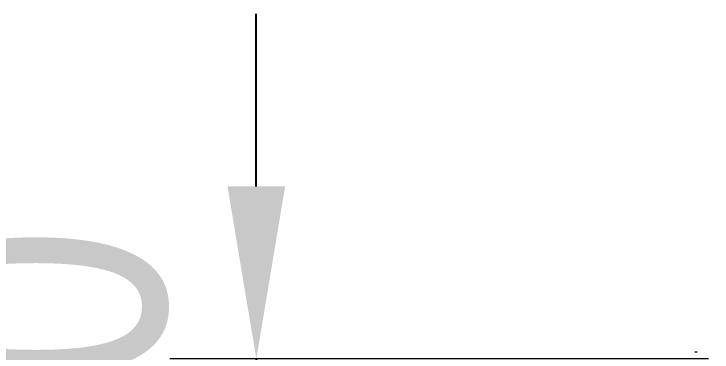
# Model space of a CAD drawing. Header units: millimetres. Extents: x -2841 to 1849, y -2169 to 1822.
# Drawn here: x -1121 to -313, y 305 to 697 of the extents above; entities that cross this region are included whole.
import ezdxf

# ---------------------------------------------------------------- set-up
doc = ezdxf.new("R2010")
doc.units = ezdxf.units.MM
doc.layers.add('DIKOM_ОБЪЕКТ', color=7, linetype='Continuous')
doc.layers.add('DIKOM_РАЗМЕР_ОБЪЕКТА', color=7, linetype='Continuous')
doc.styles.add('style1', font='arialbd.ttf', dxfattribs={"width": 0.8})
doc.dimstyles.new('1-50', dxfattribs={"dimtxt": 300, "dimasz": 200, "dimexe": 100, "dimexo": 0, "dimgap": 100, "dimtad": 1, "dimtxsty": 'style1', "dimcen": 200, "dimclrd": 7, "dimclre": 7, "dimclrt": 7, "dimadec": 1, "dimazin": 2, "dimtfac": 1, "dimtmove": 0, "dimatfit": 2, "dimfxl": 0, "dimlwd": 25, "dimlwe": 18, "dimarcsym": 0})

# ---------------------------------------------------------------- blocks, each defined once
blk = doc.blocks.new('*D5')
at = {"layer": 'Defpoints', "color": 0, "transparency": 16777216}
for p in [(-317.14, 297.01), (-840.32, 45.99), (-312.85, 45.99)]:
    blk.add_point(p, dxfattribs=at)
at = {"layer": 'DIKOM_РАЗМЕР_ОБЪЕКТА', "color": 7, "lineweight": 25, "transparency": 16777216}
for p, q in [((-840.32, 497.01), (-840.32, 697.01)), ((-840.32, 297.01), (-840.32, 45.99)), ((-840.32, -154.01), (-840.32, -354.01))]:
    blk.add_line(p, q, dxfattribs=at)
at = {"layer": 'DIKOM_РАЗМЕР_ОБЪЕКТА', "color": 7, "lineweight": 18, "transparency": 16777216}
for p, q in [((-317.14, 297.01), (-940.32, 297.01)), ((-312.85, 45.99), (-940.32, 45.99))]:
    blk.add_line(p, q, dxfattribs=at)
at = {"layer": 'DIKOM_РАЗМЕР_ОБЪЕКТА', "color": 7, "transparency": 16777216}
for points in [[(-873.66, 497.01), (-806.99, 497.01), (-840.32, 297.01)], [(-873.66, -154.01), (-806.99, -154.01), (-840.32, 45.99)]]:
    blk.add_solid(points, dxfattribs=at)
at = {"layer": 'DIKOM_РАЗМЕР_ОБЪЕКТА', "color": 7, "transparency": 16777216, "insert": (-1093.5, 171.5), "char_height": 300, "attachment_point": 5, "rotation": 90, "style": 'style1'}
blk.add_mtext('{\\fArial|b0|i0|c204|p34;260}', dxfattribs=at)

msp = doc.modelspace()

# ---------------------------------------------------------------- linework, layer by layer
at = {"layer": 'DIKOM_ОБЪЕКТ', "color": 7, "lineweight": 15}
msp.add_line((-329.931, 305.053), (-332.88, 305.053), dxfattribs=at)

# ---------------------------------------------------------------- dimensions: what is measured, and where the dimension line sits
at = {"layer": 'DIKOM_РАЗМЕР_ОБЪЕКТА'}
dim = msp.add_linear_dim(base=(-840.324, 45.987), p1=(-317.136, 297.013), p2=(-312.853, 45.987), angle=90, text='{\\fArial|b0|i0|c204|p34;260}', dimstyle='1-50', dxfattribs=at)
dim.commit()
dim.dimension.update_dxf_attribs({"geometry": '*D5', "text_midpoint": (-840.324, 171.5), "dimtype": 160})

doc.saveas('drawing.dxf')
